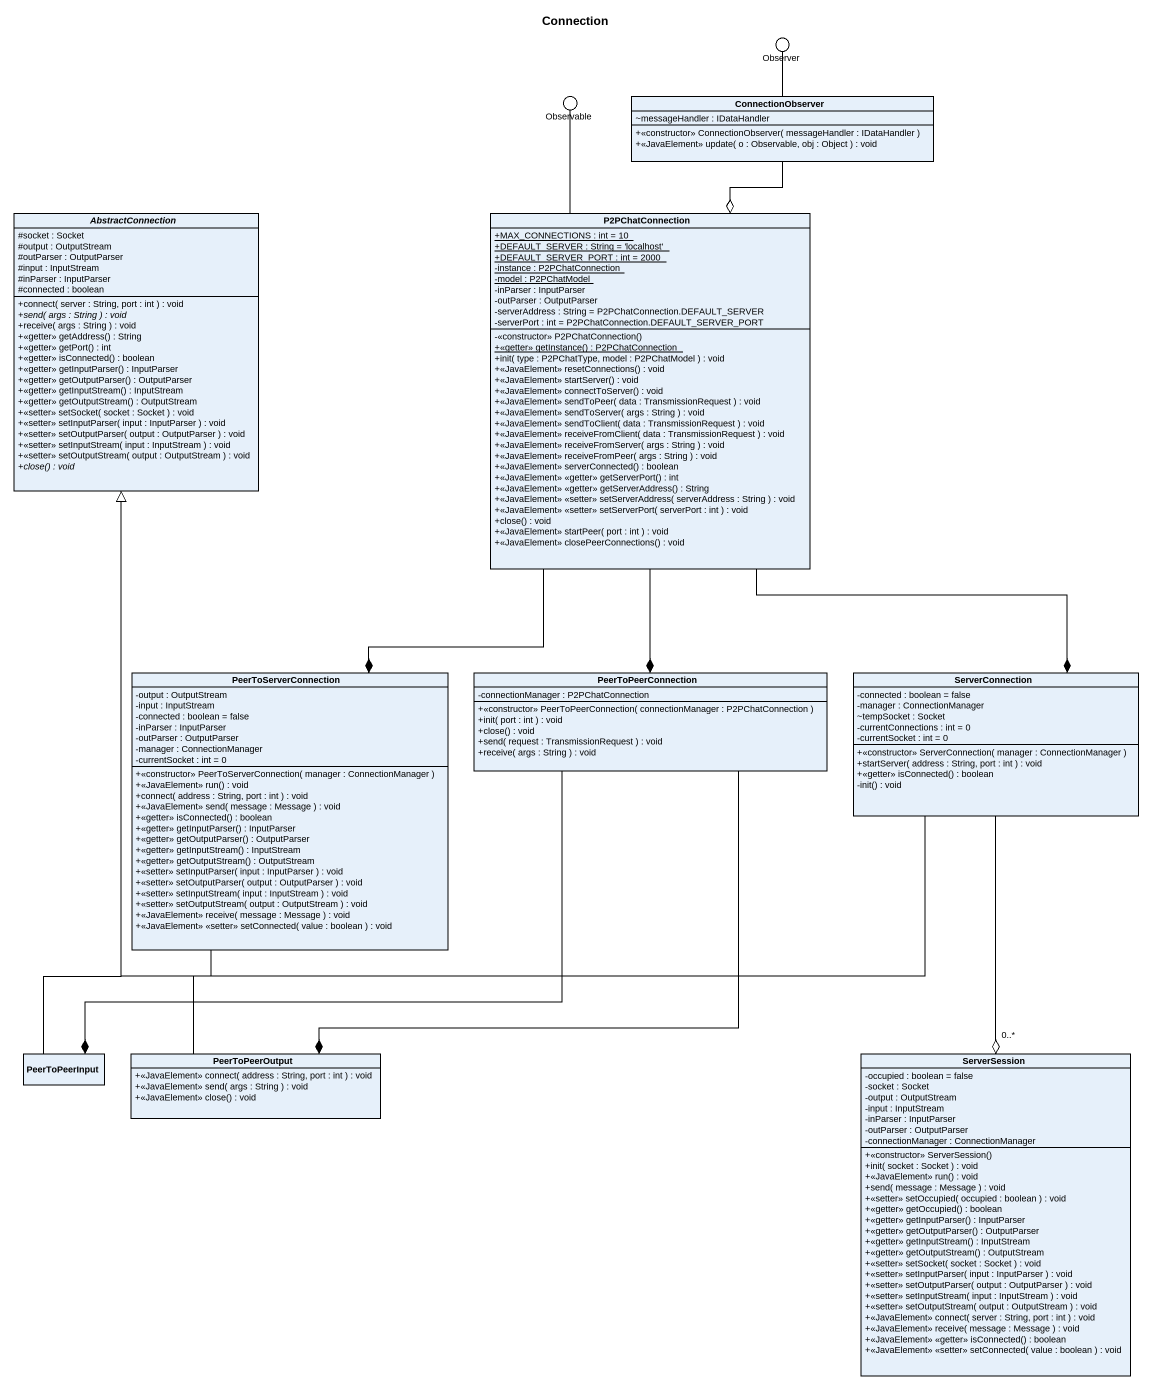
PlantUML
@startuml
title Connection
allowmixing
hide circle
hide empty members
skinparam classAttributeIconSize 0
() Observer
() Observable
class ConnectionObserver {
  ~messageHandler : IDataHandler
  +<<constructor>> ConnectionObserver( messageHandler : IDataHandler )
  +<<JavaElement>> update( o : Observable, obj : Object ) : void
}
abstract class AbstractConnection {
  #socket : Socket
  #output : OutputStream
  #outParser : OutputParser
  #input : InputStream
  #inParser : InputParser
  #connected : boolean
  +connect( server : String, port : int ) : void
  {abstract} +send( args : String ) : void
  +receive( args : String ) : void
  +<<getter>> getAddress() : String
  +<<getter>> getPort() : int
  +<<getter>> isConnected() : boolean
  +<<getter>> getInputParser() : InputParser
  +<<getter>> getOutputParser() : OutputParser
  +<<getter>> getInputStream() : InputStream
  +<<getter>> getOutputStream() : OutputStream
  +<<setter>> setSocket( socket : Socket ) : void
  +<<setter>> setInputParser( input : InputParser ) : void
  +<<setter>> setOutputParser( output : OutputParser ) : void
  +<<setter>> setInputStream( input : InputStream ) : void
  +<<setter>> setOutputStream( output : OutputStream ) : void
  {abstract} +close() : void
}
class P2PChatConnection {
  {static} +MAX_CONNECTIONS : int = 10
  {static} +DEFAULT_SERVER : String = 'localhost'
  {static} +DEFAULT_SERVER_PORT : int = 2000
  {static} -instance : P2PChatConnection
  {static} -model : P2PChatModel
  -inParser : InputParser
  -outParser : OutputParser
  -serverAddress : String = P2PChatConnection.DEFAULT_SERVER
  -serverPort : int = P2PChatConnection.DEFAULT_SERVER_PORT
  -<<constructor>> P2PChatConnection()
  {static} +<<getter>> getInstance() : P2PChatConnection
  +init( type : P2PChatType, model : P2PChatModel ) : void
  +<<JavaElement>> resetConnections() : void
  +<<JavaElement>> startServer() : void
  +<<JavaElement>> connectToServer() : void
  +<<JavaElement>> sendToPeer( data : TransmissionRequest ) : void
  +<<JavaElement>> sendToServer( args : String ) : void
  +<<JavaElement>> sendToClient( data : TransmissionRequest ) : void
  +<<JavaElement>> receiveFromClient( data : TransmissionRequest ) : void
  +<<JavaElement>> receiveFromServer( args : String ) : void
  +<<JavaElement>> receiveFromPeer( args : String ) : void
  +<<JavaElement>> serverConnected() : boolean
  +<<JavaElement>> <<getter>> getServerPort() : int
  +<<JavaElement>> <<getter>> getServerAddress() : String
  +<<JavaElement>> <<setter>> setServerAddress( serverAddress : String ) : void
  +<<JavaElement>> <<setter>> setServerPort( serverPort : int ) : void
  +close() : void
  +<<JavaElement>> startPeer( port : int ) : void
  +<<JavaElement>> closePeerConnections() : void
}
class PeerToServerConnection {
  -output : OutputStream
  -input : InputStream
  -connected : boolean = false
  -inParser : InputParser
  -outParser : OutputParser
  -manager : ConnectionManager
  -currentSocket : int = 0
  +<<constructor>> PeerToServerConnection( manager : ConnectionManager )
  +<<JavaElement>> run() : void
  +connect( address : String, port : int ) : void
  +<<JavaElement>> send( message : Message ) : void
  +<<getter>> isConnected() : boolean
  +<<getter>> getInputParser() : InputParser
  +<<getter>> getOutputParser() : OutputParser
  +<<getter>> getInputStream() : InputStream
  +<<getter>> getOutputStream() : OutputStream
  +<<setter>> setInputParser( input : InputParser ) : void
  +<<setter>> setOutputParser( output : OutputParser ) : void
  +<<setter>> setInputStream( input : InputStream ) : void
  +<<setter>> setOutputStream( output : OutputStream ) : void
  +<<JavaElement>> receive( message : Message ) : void
  +<<JavaElement>> <<setter>> setConnected( value : boolean ) : void
}
class PeerToPeerConnection {
  -connectionManager : P2PChatConnection
  +<<constructor>> PeerToPeerConnection( connectionManager : P2PChatConnection )
  +init( port : int ) : void
  +close() : void
  +send( request : TransmissionRequest ) : void
  +receive( args : String ) : void
}
class ServerConnection {
  -connected : boolean = false
  -manager : ConnectionManager
  ~tempSocket : Socket
  -currentConnections : int = 0
  -currentSocket : int = 0
  +<<constructor>> ServerConnection( manager : ConnectionManager )
  +startServer( address : String, port : int ) : void
  +<<getter>> isConnected() : boolean
  -init() : void
}
class PeerToPeerInput
class PeerToPeerOutput {
  +<<JavaElement>> connect( address : String, port : int ) : void
  +<<JavaElement>> send( args : String ) : void
  +<<JavaElement>> close() : void
}
class ServerSession {
  -occupied : boolean = false
  -socket : Socket
  -output : OutputStream
  -input : InputStream
  -inParser : InputParser
  -outParser : OutputParser
  -connectionManager : ConnectionManager
  +<<constructor>> ServerSession()
  +init( socket : Socket ) : void
  +<<JavaElement>> run() : void
  +send( message : Message ) : void
  +<<setter>> setOccupied( occupied : boolean ) : void
  +<<getter>> getOccupied() : boolean
  +<<getter>> getInputParser() : InputParser
  +<<getter>> getOutputParser() : OutputParser
  +<<getter>> getInputStream() : InputStream
  +<<getter>> getOutputStream() : OutputStream
  +<<setter>> setSocket( socket : Socket ) : void
  +<<setter>> setInputParser( input : InputParser ) : void
  +<<setter>> setOutputParser( output : OutputParser ) : void
  +<<setter>> setInputStream( input : InputStream ) : void
  +<<setter>> setOutputStream( output : OutputStream ) : void
  +<<JavaElement>> connect( server : String, port : int ) : void
  +<<JavaElement>> receive( message : Message ) : void
  +<<JavaElement>> <<getter>> isConnected() : boolean
  +<<JavaElement>> <<setter>> setConnected( value : boolean ) : void
}
ConnectionObserver -up- Observer
P2PChatConnection -up- Observable
P2PChatConnection o-up- ConnectionObserver
PeerToServerConnection -up-|> AbstractConnection
PeerToServerConnection *-up- P2PChatConnection
PeerToPeerConnection *-up- P2PChatConnection
ServerConnection -left-|> AbstractConnection
ServerConnection *-up- P2PChatConnection
PeerToPeerInput -up-|> AbstractConnection
PeerToPeerInput *-right- PeerToPeerConnection
PeerToPeerOutput -up-|> AbstractConnection
PeerToPeerOutput *-up- PeerToPeerConnection
ServerSession "0..*" o-up- ServerConnection
@enduml
